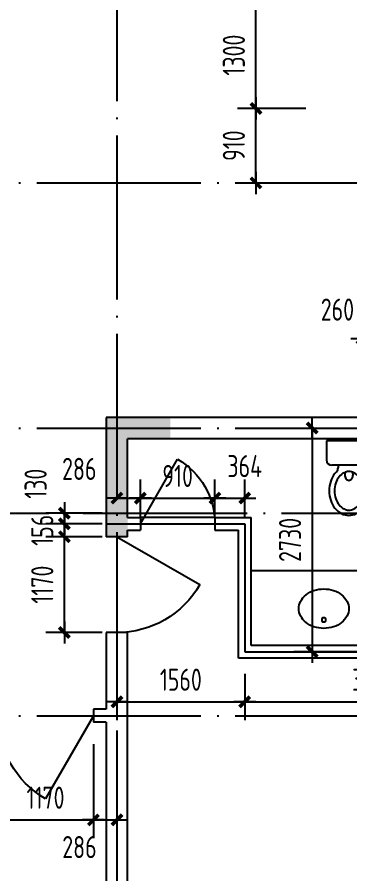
# Model space of a CAD drawing. Extents: x -726032 to 135930, y -151624 to 587044.
# Drawn here: x -453105 to -449044, y 466477 to 476930 of the extents above; entities that cross this region are included whole.
import ezdxf
from ezdxf.enums import TextEntityAlignment as Align

# ---------------------------------------------------------------- set-up
doc = ezdxf.new("R2010")
doc.units = 0
doc.header["$LTSCALE"] = 1000
doc.header["$MEASUREMENT"] = 0
doc.linetypes.add('DOTE', pattern=[2.42, 2, -0.2, 0.02, -0.2])
doc.layers.get('0').update_dxf_attribs({"linetype": 'CONTINUOUS'})
doc.layers.get('DEFPOINTS').update_dxf_attribs({"color": 1, "linetype": 'CONTINUOUS'})
for name, color, linetype in [('COLUMN', 170, 'CONTINUOUS'), ('DOTE', 8, 'DOTE'), ('GROUND', 45, 'CONTINUOUS'), ('LVTRY', 6, 'CONTINUOUS'), ('PUB_DIM', 245, 'CONTINUOUS'), ('WALL', 255, 'CONTINUOUS'), ('WINDOW', 155, 'CONTINUOUS'), ('WINDOW_TEXT', 7, 'CONTINUOUS')]:
    doc.layers.add(name, color=color, linetype=linetype)
doc.styles.add('DIM_FONT', font='isocp.shx', dxfattribs={"width": 0.8})
doc.styles.add('SIMPLEX', font='SIMPLEX.SHX')
doc.dimstyles.new('DIMA', dxfattribs={"dimtxt": 300, "dimasz": 1, "dimexe": 250, "dimexo": 300, "dimgap": 150, "dimtad": 1, "dimdec": 0, "dimzin": 0, "dimdsep": 46, "dimtxsty": 'DIM_FONT', "dimcen": 0.09, "dimse1": 1, "dimclrt": 142, "dimadec": 0, "dimazin": 0, "dimtfac": 1, "dimtdec": 0, "dimtix": 1, "dimtmove": 2, "dimatfit": 3, "dimfxl": 1, "dimtolj": 1, "dimtzin": 0, "dimarcsym": 0})
doc.dimstyles.new('DIMB', dxfattribs={"dimtxt": 300, "dimasz": 1, "dimexe": 250, "dimexo": 300, "dimgap": 150, "dimtad": 1, "dimdec": 0, "dimzin": 0, "dimdsep": 46, "dimtxsty": 'DIM_FONT', "dimcen": 0.09, "dimse2": 1, "dimclrt": 142, "dimadec": 0, "dimazin": 0, "dimtfac": 1, "dimtdec": 0, "dimtix": 1, "dimtmove": 2, "dimatfit": 3, "dimfxl": 1, "dimtolj": 1, "dimtzin": 0, "dimarcsym": 0})
doc.dimstyles.new('DIMN', dxfattribs={"dimtxt": 300, "dimasz": 1, "dimexe": 250, "dimexo": 300, "dimgap": 150, "dimtad": 1, "dimdec": 0, "dimzin": 0, "dimdsep": 46, "dimtxsty": 'DIM_FONT', "dimcen": 0.09, "dimclrt": 142, "dimadec": 0, "dimazin": 0, "dimtfac": 1, "dimtdec": 0, "dimtix": 1, "dimtmove": 2, "dimatfit": 3, "dimfxl": 1, "dimtolj": 1, "dimtzin": 0, "dimarcsym": 0})

# ---------------------------------------------------------------- blocks, each defined once
blk = doc.blocks.new('_DIMX')
blk.add_line((-150, 0), (150, 0))
at = {"const_width": 50}
blk.add_lwpolyline([(-70, -70), (70, 70)], dxfattribs=at)
blk = doc.blocks.new('*D1187')
at = {"layer": 'DEFPOINTS', "color": 0, "transparency": 16777216}
for p in [(-448897, 474198), (-448637, 474198), (-448637, 473010)]:
    blk.add_point(p, dxfattribs=at)
at = {"layer": 'PUB_DIM', "color": 0, "lineweight": -2, "transparency": 16777216}
for p, q in [((-448897, 473928), (-448897, 472785)), ((-448898, 473010), (-448899, 473010)), ((-448897, 473010), (-448637, 473010)), ((-448636, 473010), (-448635, 473010))]:
    blk.add_line(p, q, dxfattribs=at)
at = {"layer": 'PUB_DIM', "color": 0, "lineweight": -2, "transparency": 16777216, "xscale": 0.9, "yscale": 0.9, "zscale": 0.9}
blk.add_blockref('_DIMX', (-448897, 473010), dxfattribs=at)
at = {"layer": 'PUB_DIM', "color": 0, "lineweight": -2, "transparency": 16777216, "xscale": 0.9, "yscale": 0.9, "zscale": 0.9, "rotation": 180}
blk.add_blockref('_DIMX', (-448637, 473010), dxfattribs=at)
at = {"layer": 'PUB_DIM', "color": 142, "transparency": 16777216, "insert": (-449196, 473362), "char_height": 270, "attachment_point": 5, "style": 'DIM_FONT'}
blk.add_mtext('\\A1;260', dxfattribs=at)
blk = doc.blocks.new('*D2423')
at = {"layer": 'DEFPOINTS', "color": 0, "transparency": 16777216}
for p in [(-448637, 471917), (-449504, 469187), (-448637, 469187)]:
    blk.add_point(p, dxfattribs=at)
at = {"layer": 'PUB_DIM', "color": 0, "lineweight": -2, "transparency": 16777216}
for p, q in [((-449504, 471916), (-449504, 469188)), ((-448907, 469187), (-449729, 469187))]:
    blk.add_line(p, q, dxfattribs=at)
at = {"layer": 'PUB_DIM', "color": 0, "lineweight": -2, "transparency": 16777216, "xscale": 0.9, "yscale": 0.9, "zscale": 0.9}
for p, rotation in [((-449504, 471917), 90), ((-449504, 469187), 270)]:
    blk.add_blockref('_DIMX', p, dxfattribs=dict(at, rotation=rotation))
at = {"layer": 'PUB_DIM', "color": 142, "transparency": 16777216, "insert": (-449774, 470552), "char_height": 270, "attachment_point": 5, "rotation": 90, "style": 'DIM_FONT'}
blk.add_mtext('\\A1;2730', dxfattribs=at)
blk = doc.blocks.new('*D1189')
at = {"layer": 'DEFPOINTS', "color": 0, "transparency": 16777216}
for p in [(-451887, 469447), (-450327, 469187), (-450327, 468576)]:
    blk.add_point(p, dxfattribs=at)
at = {"layer": 'PUB_DIM', "color": 0, "lineweight": -2, "transparency": 16777216}
for p, q in [((-451887, 469177), (-451887, 468351)), ((-450327, 468917), (-450327, 468351)), ((-451886, 468576), (-450328, 468576))]:
    blk.add_line(p, q, dxfattribs=at)
at = {"layer": 'PUB_DIM', "color": 0, "lineweight": -2, "transparency": 16777216, "xscale": 0.9, "yscale": 0.9, "zscale": 0.9, "rotation": 180}
blk.add_blockref('_DIMX', (-451887, 468576), dxfattribs=at)
at = {"layer": 'PUB_DIM', "color": 0, "lineweight": -2, "transparency": 16777216, "xscale": 0.9, "yscale": 0.9, "zscale": 0.9}
blk.add_blockref('_DIMX', (-450327, 468576), dxfattribs=at)
at = {"layer": 'PUB_DIM', "color": 142, "transparency": 16777216, "insert": (-451107, 468846), "char_height": 270, "attachment_point": 5, "style": 'DIM_FONT'}
blk.add_mtext('\\A1;1560', dxfattribs=at)
blk = doc.blocks.new('*D3773')
at = {"layer": 'DEFPOINTS', "color": 0, "transparency": 16777216}
for p in [(-450327, 469187), (-447207, 469187), (-447207, 468576)]:
    blk.add_point(p, dxfattribs=at)
at = {"layer": 'PUB_DIM', "color": 0, "lineweight": -2, "transparency": 16777216}
for p, q in [((-450327, 468917), (-450327, 468351)), ((-450326, 468576), (-447208, 468576))]:
    blk.add_line(p, q, dxfattribs=at)
at = {"layer": 'PUB_DIM', "color": 0, "lineweight": -2, "transparency": 16777216, "xscale": 0.9, "yscale": 0.9, "zscale": 0.9, "rotation": 180}
blk.add_blockref('_DIMX', (-450327, 468576), dxfattribs=at)
at = {"layer": 'PUB_DIM', "color": 0, "lineweight": -2, "transparency": 16777216, "xscale": 0.9, "yscale": 0.9, "zscale": 0.9}
blk.add_blockref('_DIMX', (-447207, 468576), dxfattribs=at)
at = {"layer": 'PUB_DIM', "color": 142, "transparency": 16777216, "insert": (-448767, 468846), "char_height": 270, "attachment_point": 5, "style": 'DIM_FONT'}
blk.add_mtext('\\A1;3120', dxfattribs=at)
blk = doc.blocks.new('*D2444')
at = {"layer": 'DEFPOINTS', "color": 0, "transparency": 16777216}
for p in [(-453343, 468329), (-452173, 468329), (-452173, 467136)]:
    blk.add_point(p, dxfattribs=at)
at = {"layer": 'PUB_DIM', "color": 0, "lineweight": -2, "transparency": 16777216}
for p, q in [((-452173, 468059), (-452173, 466911)), ((-453342, 467136), (-452174, 467136))]:
    blk.add_line(p, q, dxfattribs=at)
at = {"layer": 'PUB_DIM', "color": 0, "lineweight": -2, "transparency": 16777216, "xscale": 0.9, "yscale": 0.9, "zscale": 0.9, "rotation": 180}
blk.add_blockref('_DIMX', (-453343, 467136), dxfattribs=at)
at = {"layer": 'PUB_DIM', "color": 0, "lineweight": -2, "transparency": 16777216, "xscale": 0.9, "yscale": 0.9, "zscale": 0.9}
blk.add_blockref('_DIMX', (-452173, 467136), dxfattribs=at)
at = {"layer": 'PUB_DIM', "color": 142, "transparency": 16777216, "insert": (-452758, 467406), "char_height": 270, "attachment_point": 5, "style": 'DIM_FONT'}
blk.add_mtext('\\A1;1170', dxfattribs=at)
blk = doc.blocks.new('_DBLK')
blk.add_line((-0.5, 0), (0, -0.866))
blk.add_arc((-0.5, 0), 1, 300, 0)
at = {"layer": 'WINDOW_TEXT', "style": 'SIMPLEX', "flags": 9}
blk.add_attdef('A', text='', height=1, dxfattribs=at).set_placement((0, 1.5), align=Align.MIDDLE)
blk = doc.blocks.new('*D2445')
at = {"layer": 'DEFPOINTS', "color": 0, "transparency": 16777216}
for p in [(-452173, 468329), (-451887, 468329), (-451887, 467136)]:
    blk.add_point(p, dxfattribs=at)
at = {"layer": 'PUB_DIM', "color": 0, "lineweight": -2, "transparency": 16777216}
for p, q in [((-451887, 468059), (-451887, 466911)), ((-452172, 467136), (-451888, 467136))]:
    blk.add_line(p, q, dxfattribs=at)
at = {"layer": 'PUB_DIM', "color": 0, "lineweight": -2, "transparency": 16777216, "xscale": 0.9, "yscale": 0.9, "zscale": 0.9, "rotation": 180}
blk.add_blockref('_DIMX', (-452173, 467136), dxfattribs=at)
at = {"layer": 'PUB_DIM', "color": 0, "lineweight": -2, "transparency": 16777216, "xscale": 0.9, "yscale": 0.9, "zscale": 0.9}
blk.add_blockref('_DIMX', (-451887, 467136), dxfattribs=at)
at = {"layer": 'PUB_DIM', "color": 142, "transparency": 16777216, "insert": (-452344, 466804), "char_height": 270, "attachment_point": 5, "style": 'DIM_FONT'}
blk.add_mtext('\\A1;286', dxfattribs=at)
blk = doc.blocks.new('*D2469')
at = {"layer": 'DEFPOINTS', "color": 0, "transparency": 16777216}
for p in [(-450190, 477117), (-449313, 477117), (-449313, 475817)]:
    blk.add_point(p, dxfattribs=at)
at = {"layer": 'PUB_DIM', "color": 0, "lineweight": -2, "transparency": 16777216}
for p, q in [((-449583, 477117), (-450415, 477117)), ((-450190, 475818), (-450190, 477116))]:
    blk.add_line(p, q, dxfattribs=at)
at = {"layer": 'PUB_DIM', "color": 0, "lineweight": -2, "transparency": 16777216, "xscale": 0.9, "yscale": 0.9, "zscale": 0.9}
for p, rotation in [((-450190, 477117), 90), ((-450190, 475817), 270)]:
    blk.add_blockref('_DIMX', p, dxfattribs=dict(at, rotation=rotation))
at = {"layer": 'PUB_DIM', "color": 142, "transparency": 16777216, "insert": (-450460, 476467), "char_height": 270, "attachment_point": 5, "rotation": 90, "style": 'DIM_FONT'}
blk.add_mtext('\\A1;1300', dxfattribs=at)
blk = doc.blocks.new('_LV4')
blk.add_lwpolyline([(0, -520, 0.078966), (92.3, -505.3, 0.088152), (166.2, -465.8, 0.105269), (218.1, -403.4, 0.121685), (235, -335, 0.121685), (218.1, -266.6, 0.105269), (166.2, -204.2, 0.088152), (92.3, -164.7, 0.078966), (0, -150, 0.078966), (-92.3, -164.7, 0.088152), (-166.2, -204.2, 0.105269), (-218.1, -266.6, 0.121685), (-235, -335, 0.121685), (-218.1, -403.4, 0.105269), (-166.2, -465.8, 0.088152), (-92.3, -505.3, 0.078966)], format="xyb", close=True)
blk.add_circle((0, -230), 20)
blk = doc.blocks.new('_LV5')
for p, q in [((210.1, 0), (-210.1, 0)), ((-210.1, 0), (-210.1, -180)), ((210.1, -180), (210.1, 0)), ((160.1, -230), (-160.1, -230)), ((-101.4, -230), (-101.4, -254.3)), ((101.4, -230), (101.4, -254.1))]:
    blk.add_line(p, q)
blk.add_lwpolyline([(-135.1, -469.4, 0.080312), (-123, -544.2, 0.089014), (-91.8, -601.5, 0.104918), (-45.6, -639.3, 0.119812), (0.1, -650.4, 0.119812), (45.8, -639.3, 0.104918), (92, -601.5, 0.089014), (123.2, -544.2, 0.080312), (135.3, -469.4, 0.080312), (123.2, -394.6, 0.089014), (92, -337.3, 0.104918), (45.8, -299.5, 0.119812), (0.1, -288.4, 0.119812), (-45.6, -299.5, 0.104918), (-91.8, -337.3, 0.089014), (-123, -394.6, 0.080312)], format="xyb", close=True)
for points in [[(-38.7, -318.5, 0.073567), (-35.6, -339.5, 0.084454), (-27.4, -356, 0.10642), (-14.1, -367.8, 0.129709), (0, -371.5, 0.129709), (14.1, -367.8, 0.10642), (27.4, -356, 0.084454), (35.6, -339.5, 0.073567), (38.7, -318.5, 0.073567), (35.6, -297.5, 0.014016), (34.7, -294.6, 0.10642)], [(-34.7, -294.7, 0.013578), (-35.6, -297.5, 0.073567), (-38.7, -318.5, 0.073567)]]:
    blk.add_lwpolyline(points, format="xyb")
for centre, radius, start, end in [((-160.1, -180), 50, 180, 270), ((160.1, -180), 50, 270, 0), ((52.2, -452.8), 234.6, 141.28635, 161.63333), ((20.4, -427.3), 193.8, 134.81437, 141.28635), ((-151.4, -254.3), 50, 314.81437, 0), ((151.4, -254.1), 50, 180, 225.25549), ((-20.2, -427.3), 193.8, 38.71365, 45.25549), ((-52, -452.8), 234.6, 18.36667, 38.71365), ((102.3, -469.4), 287.4, 161.63333, 180), ((-102.1, -469.4), 287.4, 0, 18.36667), ((102.3, -469.4), 287.4, 180, 198.36667), ((-102.1, -469.4), 287.4, 341.63333, 0), ((52.2, -486), 234.6, 198.36667, 218.71365), ((-52, -486), 234.6, 321.28635, 341.63333), ((20.4, -511.6), 193.8, 218.71365, 242.67141), ((-20.2, -511.6), 193.8, 297.32859, 321.28635), ((0.1, -550.8), 149.6, 242.67141, 270), ((0.1, -550.8), 149.6, 270, 297.32859)]:
    blk.add_arc(centre, radius, start, end)
blk = doc.blocks.new('*D2470')
at = {"layer": 'DEFPOINTS', "color": 0, "transparency": 16777216}
for p in [(-450691, 471062), (-451601, 470551), (-450691, 470551)]:
    blk.add_point(p, dxfattribs=at)
at = {"layer": 'PUB_DIM', "color": 0, "lineweight": -2, "transparency": 16777216}
for p, q in [((-450691, 470821), (-450691, 471287)), ((-451600, 471062), (-450692, 471062))]:
    blk.add_line(p, q, dxfattribs=at)
at = {"layer": 'PUB_DIM', "color": 0, "lineweight": -2, "transparency": 16777216, "xscale": 0.9, "yscale": 0.9, "zscale": 0.9, "rotation": 180}
blk.add_blockref('_DIMX', (-451601, 471062), dxfattribs=at)
at = {"layer": 'PUB_DIM', "color": 0, "lineweight": -2, "transparency": 16777216, "xscale": 0.9, "yscale": 0.9, "zscale": 0.9}
blk.add_blockref('_DIMX', (-450691, 471062), dxfattribs=at)
at = {"layer": 'PUB_DIM', "color": 142, "transparency": 16777216, "insert": (-451146, 471332), "char_height": 270, "attachment_point": 5, "style": 'DIM_FONT'}
blk.add_mtext('\\A1;910', dxfattribs=at)
blk = doc.blocks.new('*D2471')
at = {"layer": 'DEFPOINTS', "color": 0, "transparency": 16777216}
for p in [(-450327, 471062), (-450691, 470551), (-450327, 470551)]:
    blk.add_point(p, dxfattribs=at)
at = {"layer": 'PUB_DIM', "color": 0, "lineweight": -2, "transparency": 16777216}
for p, q in [((-450327, 470821), (-450327, 471287)), ((-450690, 471062), (-450328, 471062))]:
    blk.add_line(p, q, dxfattribs=at)
at = {"layer": 'PUB_DIM', "color": 0, "lineweight": -2, "transparency": 16777216, "xscale": 0.9, "yscale": 0.9, "zscale": 0.9, "rotation": 180}
blk.add_blockref('_DIMX', (-450691, 471062), dxfattribs=at)
at = {"layer": 'PUB_DIM', "color": 0, "lineweight": -2, "transparency": 16777216, "xscale": 0.9, "yscale": 0.9, "zscale": 0.9}
blk.add_blockref('_DIMX', (-450327, 471062), dxfattribs=at)
at = {"layer": 'PUB_DIM', "color": 142, "transparency": 16777216, "insert": (-450327, 471452), "char_height": 270, "attachment_point": 5, "style": 'DIM_FONT'}
blk.add_mtext('\\A1;364', dxfattribs=at)
blk = doc.blocks.new('*D2472')
at = {"layer": 'DEFPOINTS', "color": 0, "transparency": 16777216}
for p in [(-451601, 471062), (-451887, 470551), (-451601, 470551)]:
    blk.add_point(p, dxfattribs=at)
at = {"layer": 'PUB_DIM', "color": 0, "lineweight": -2, "transparency": 16777216}
for p, q in [((-451601, 470821), (-451601, 471287)), ((-451886, 471062), (-451602, 471062))]:
    blk.add_line(p, q, dxfattribs=at)
at = {"layer": 'PUB_DIM', "color": 0, "lineweight": -2, "transparency": 16777216, "xscale": 0.9, "yscale": 0.9, "zscale": 0.9, "rotation": 180}
blk.add_blockref('_DIMX', (-451887, 471062), dxfattribs=at)
at = {"layer": 'PUB_DIM', "color": 0, "lineweight": -2, "transparency": 16777216, "xscale": 0.9, "yscale": 0.9, "zscale": 0.9}
blk.add_blockref('_DIMX', (-451601, 471062), dxfattribs=at)
at = {"layer": 'PUB_DIM', "color": 142, "transparency": 16777216, "insert": (-452346, 471418), "char_height": 270, "attachment_point": 5, "style": 'DIM_FONT'}
blk.add_mtext('\\A1;286', dxfattribs=at)
blk = doc.blocks.new('*D2473')
at = {"layer": 'DEFPOINTS', "color": 0, "transparency": 16777216}
for p in [(-450190, 475817), (-449313, 475817), (-449313, 474907)]:
    blk.add_point(p, dxfattribs=at)
at = {"layer": 'PUB_DIM', "color": 0, "lineweight": -2, "transparency": 16777216}
for p, q in [((-449583, 475817), (-450415, 475817)), ((-450190, 474908), (-450190, 475816))]:
    blk.add_line(p, q, dxfattribs=at)
at = {"layer": 'PUB_DIM', "color": 0, "lineweight": -2, "transparency": 16777216, "xscale": 0.9, "yscale": 0.9, "zscale": 0.9}
for p, rotation in [((-450190, 475817), 90), ((-450190, 474907), 270)]:
    blk.add_blockref('_DIMX', p, dxfattribs=dict(at, rotation=rotation))
at = {"layer": 'PUB_DIM', "color": 142, "transparency": 16777216, "insert": (-450460, 475362), "char_height": 270, "attachment_point": 5, "rotation": 90, "style": 'DIM_FONT'}
blk.add_mtext('\\A1;910', dxfattribs=at)
blk = doc.blocks.new('*D1234')
at = {"layer": 'DEFPOINTS', "color": 0, "transparency": 16777216}
for p in [(-452528, 470877), (-451797, 470877), (-451797, 470747)]:
    blk.add_point(p, dxfattribs=at)
at = {"layer": 'PUB_DIM', "color": 0, "lineweight": -2, "transparency": 16777216}
for p, q in [((-452067, 470877), (-452753, 470877)), ((-452528, 470878), (-452528, 470879)), ((-452528, 470747), (-452528, 470877)), ((-452067, 470747), (-452753, 470747)), ((-452528, 470746), (-452528, 470745))]:
    blk.add_line(p, q, dxfattribs=at)
at = {"layer": 'PUB_DIM', "color": 0, "lineweight": -2, "transparency": 16777216, "xscale": 0.9, "yscale": 0.9, "zscale": 0.9}
for p, rotation in [((-452528, 470877), 270), ((-452528, 470747), 90)]:
    blk.add_blockref('_DIMX', p, dxfattribs=dict(at, rotation=rotation))
at = {"layer": 'PUB_DIM', "color": 142, "transparency": 16777216, "insert": (-452879, 471237), "char_height": 270, "attachment_point": 5, "rotation": 90, "style": 'DIM_FONT'}
blk.add_mtext('\\A1;130', dxfattribs=at)
blk = doc.blocks.new('*D2482')
at = {"layer": 'DEFPOINTS', "color": 0, "transparency": 16777216}
for p in [(-452528, 470747), (-451797, 470747), (-451797, 470591)]:
    blk.add_point(p, dxfattribs=at)
at = {"layer": 'PUB_DIM', "color": 0, "lineweight": -2, "transparency": 16777216}
for p, q in [((-452067, 470747), (-452753, 470747)), ((-452528, 470748), (-452528, 470749)), ((-452528, 470591), (-452528, 470747)), ((-452528, 470590), (-452528, 470589))]:
    blk.add_line(p, q, dxfattribs=at)
at = {"layer": 'PUB_DIM', "color": 0, "lineweight": -2, "transparency": 16777216, "xscale": 0.9, "yscale": 0.9, "zscale": 0.9}
for p, rotation in [((-452528, 470747), 270), ((-452528, 470591), 90)]:
    blk.add_blockref('_DIMX', p, dxfattribs=dict(at, rotation=rotation))
at = {"layer": 'PUB_DIM', "color": 142, "transparency": 16777216, "insert": (-452798, 470669), "char_height": 270, "attachment_point": 5, "rotation": 90, "style": 'DIM_FONT'}
blk.add_mtext('\\A1;156', dxfattribs=at)
blk = doc.blocks.new('*D1235')
at = {"layer": 'DEFPOINTS', "color": 0, "transparency": 16777216}
for p in [(-452528, 470591), (-451797, 470591), (-451797, 469421)]:
    blk.add_point(p, dxfattribs=at)
at = {"layer": 'PUB_DIM', "color": 0, "lineweight": -2, "transparency": 16777216}
for p, q in [((-452067, 470591), (-452753, 470591)), ((-452528, 469422), (-452528, 470590)), ((-452067, 469421), (-452753, 469421))]:
    blk.add_line(p, q, dxfattribs=at)
at = {"layer": 'PUB_DIM', "color": 0, "lineweight": -2, "transparency": 16777216, "xscale": 0.9, "yscale": 0.9, "zscale": 0.9}
for p, rotation in [((-452528, 470591), 90), ((-452528, 469421), 270)]:
    blk.add_blockref('_DIMX', p, dxfattribs=dict(at, rotation=rotation))
at = {"layer": 'PUB_DIM', "color": 142, "transparency": 16777216, "insert": (-452798, 470006), "char_height": 270, "attachment_point": 5, "rotation": 90, "style": 'DIM_FONT'}
blk.add_mtext('\\A1;1170', dxfattribs=at)

msp = doc.modelspace()

# ---------------------------------------------------------------- linework, layer by layer
at = {"layer": 'COLUMN'}
for points in [[(-452016.9, 472046.9), (-451236.9, 472046.9), (-451756.9, 471786.9), (-451236.9, 471786.9)], [(-452016.9, 470590.9), (-452016.9, 472046.9), (-451756.9, 470590.9), (-451756.9, 471786.9)]]:
    msp.add_solid(points, dxfattribs=at)
at = {"layer": 'DOTE'}
for p, q in [((-451886.9, 490006.5), (-451886.9, 459534.9)), ((-481902.2, 474906.9), (-412270.4, 474906.9)), ((-481902.2, 471916.9), (-412270.4, 471916.9)), ((-481338.6, 470876.9), (-412270.4, 470876.9)), ((-452016.9, 470746.9), (-450326.9, 470746.9)), ((-450326.9, 470746.9), (-450326.9, 469186.9)), ((-450326.9, 469186.9), (-444086.9, 469186.9)), ((-481902.2, 468406.9), (-412270.4, 468406.9))]:
    msp.add_line(p, q, dxfattribs=at)
at = {"layer": 'GROUND'}
msp.add_line((-450690.9, 470824.9), (-451600.9, 470824.9), dxfattribs=at)
at = {"layer": 'LVTRY'}
msp.add_line((-448294.5, 470174.9), (-450248.9, 470174.9), dxfattribs=at)
at = {"layer": 'WALL'}
for p, q in [((-448766.9, 472046.9), (-452016.9, 472046.9)), ((-452016.9, 472046.9), (-452016.9, 470590.9)), ((-451756.9, 470824.9), (-451756.9, 471786.9)), ((-447336.9, 471786.9), (-451756.9, 471786.9)), ((-451756.9, 470824.9), (-451600.9, 470824.9)), ((-451600.9, 470824.9), (-451600.9, 470668.9)), ((-450690.9, 470824.9), (-450248.9, 470824.9)), ((-450690.9, 470824.9), (-450690.9, 470668.9)), ((-450248.9, 469264.9), (-450248.9, 470824.9)), ((-451756.9, 470590.9), (-451756.9, 470668.9)), ((-451756.9, 470668.9), (-451600.9, 470668.9)), ((-450690.9, 470668.9), (-450404.9, 470668.9)), ((-450404.9, 469108.9), (-450404.9, 470668.9)), ((-451756.9, 470590.9), (-452016.9, 470590.9)), ((-452016.9, 469420.9), (-452016.9, 468484.9)), ((-451756.9, 469420.9), (-452016.9, 469420.9)), ((-451756.9, 463232.9), (-451756.9, 469420.9)), ((-447336.9, 469264.9), (-450248.9, 469264.9)), ((-447336.9, 469108.9), (-450404.9, 469108.9)), ((-452172.9, 468484.9), (-452172.9, 468328.9)), ((-452016.9, 468484.9), (-452172.9, 468484.9)), ((-452016.9, 468328.9), (-452172.9, 468328.9)), ((-452016.9, 468328.9), (-452016.9, 463232.9))]:
    msp.add_line(p, q, dxfattribs=at)

# ---------------------------------------------------------------- block references
at = {"layer": 'LVTRY', "xscale": 1.299999999999272, "yscale": 1.299999999999272, "zscale": 1.299999999999272}
msp.add_blockref('_LV5', (-449056.4, 471760.9), dxfattribs=at)
at = {"layer": 'LVTRY', "xscale": -1.299999999999272, "yscale": 1.30000000000291, "zscale": 1.3, "rotation": 180}
msp.add_blockref('_LV4', (-449362.3, 469277.5), dxfattribs=at)
at = {"layer": 'WINDOW', "xscale": 910, "yscale": -910, "zscale": 910}
msp.add_blockref('_DBLK', (-451145.9, 470746.9), dxfattribs=at)
at = {"layer": 'WINDOW', "xscale": 1170, "yscale": -1170, "zscale": 1170}
for p, rotation in [((-451886.9, 470005.9), 270), ((-452757.9, 468406.9), 180)]:
    msp.add_blockref('_DBLK', p, dxfattribs=dict(at, rotation=rotation))

# ---------------------------------------------------------------- dimensions: what is measured, and where the dimension line sits
at = {"layer": 'PUB_DIM'}
for p1, p2, distance, dimstyle, picture, middle in [((-449313, 475816.9), (-449313, 477116.9), 876.7, 'DIMA', '*D2469', (-450459.6, 476466.9)), ((-449313, 474906.9), (-449313, 475816.9), 876.7, 'DIMA', '*D2473', (-450459.6, 475361.9)), ((-451600.8, 470551.2), (-450690.8, 470551.2), 510.9, 'DIMA', '*D2470', (-451145.8, 471332.1)), ((-451797.5, 470590.9), (-451797.5, 470746.9), 730.2, 'DIMA', '*D2482', (-452797.7, 470668.9)), ((-451797.5, 469420.9), (-451797.5, 470590.9), 730.2, 'DIMN', '*D1235', (-452797.7, 470005.9)), ((-453342.9, 468328.9), (-452172.9, 468328.9), -1192.9, 'DIMA', '*D2444', (-452757.9, 467406.1))]:
    dim = msp.add_aligned_dim(p1=p1, p2=p2, distance=distance, dimstyle=dimstyle, override={"dimscale": 0.9, "dimblk1": '_DIMX', "dimblk2": '_DIMX', "dimsah": 1}, dxfattribs=at)
    dim.commit()
    dim.dimension.update_dxf_attribs({"geometry": picture, "text_midpoint": middle})
dim = msp.add_linear_dim(base=(-448636.9, 473010.5), p1=(-448896.9, 474198.2), p2=(-448636.9, 474198.2), dimstyle='DIMB', override={"dimscale": 0.9, "dimblk1": '_DIMX', "dimblk2": '_DIMX', "dimsah": 1}, dxfattribs=at)
dim.commit()
dim.dimension.update_dxf_attribs({"geometry": '*D1187', "text_midpoint": (-449195.9, 473361.5), "dimtype": 160})
dim = msp.add_linear_dim(base=(-449503.9, 469186.9), p1=(-448636.9, 471916.9), p2=(-448636.9, 469186.9), angle=90, dimstyle='DIMA', override={"dimscale": 0.9, "dimblk1": '_DIMX', "dimblk2": '_DIMX', "dimsah": 1}, dxfattribs=at)
dim.commit()
dim.dimension.update_dxf_attribs({"geometry": '*D2423', "text_midpoint": (-449773.9, 470551.9)})
for base, p1, p2, angle, dimstyle, picture, middle in [((-451600.8, 471062.1), (-451886.8, 470551.2), (-451600.8, 470551.2), 0, 'DIMA', '*D2472', (-452346, 471417.9)), ((-450326.8, 471062.1), (-450690.8, 470551.2), (-450326.8, 470551.2), 0, 'DIMA', '*D2471', (-450326.9, 471452.2)), ((-452527.7, 470876.9), (-451797.5, 470746.9), (-451797.5, 470876.9), 90, 'DIMN', '*D1234', (-452878.7, 471236.9)), ((-451886.9, 467136.1), (-452172.9, 468328.9), (-451886.9, 468328.9), 0, 'DIMA', '*D2445', (-452344.4, 466804.1))]:
    dim = msp.add_linear_dim(base=base, p1=p1, p2=p2, angle=angle, dimstyle=dimstyle, override={"dimscale": 0.9, "dimblk1": '_DIMX', "dimblk2": '_DIMX', "dimsah": 1}, dxfattribs=at)
    dim.commit()
    dim.dimension.update_dxf_attribs({"geometry": picture, "text_midpoint": middle, "dimtype": 161})
for base, p1, p2, dimstyle, picture, middle in [((-450326.9, 468576.2), (-451886.9, 469446.9), (-450326.9, 469186.9), 'DIMN', '*D1189', (-451106.9, 468846.2)), ((-447206.9, 468576.2), (-450326.9, 469186.9), (-447206.9, 469186.9), 'DIMB', '*D3773', (-448766.9, 468846.3))]:
    dim = msp.add_linear_dim(base=base, p1=p1, p2=p2, dimstyle=dimstyle, override={"dimscale": 0.9, "dimblk1": '_DIMX', "dimblk2": '_DIMX', "dimsah": 1}, dxfattribs=at)
    dim.commit()
    dim.dimension.update_dxf_attribs({"geometry": picture, "text_midpoint": middle})

doc.saveas('drawing.dxf')
